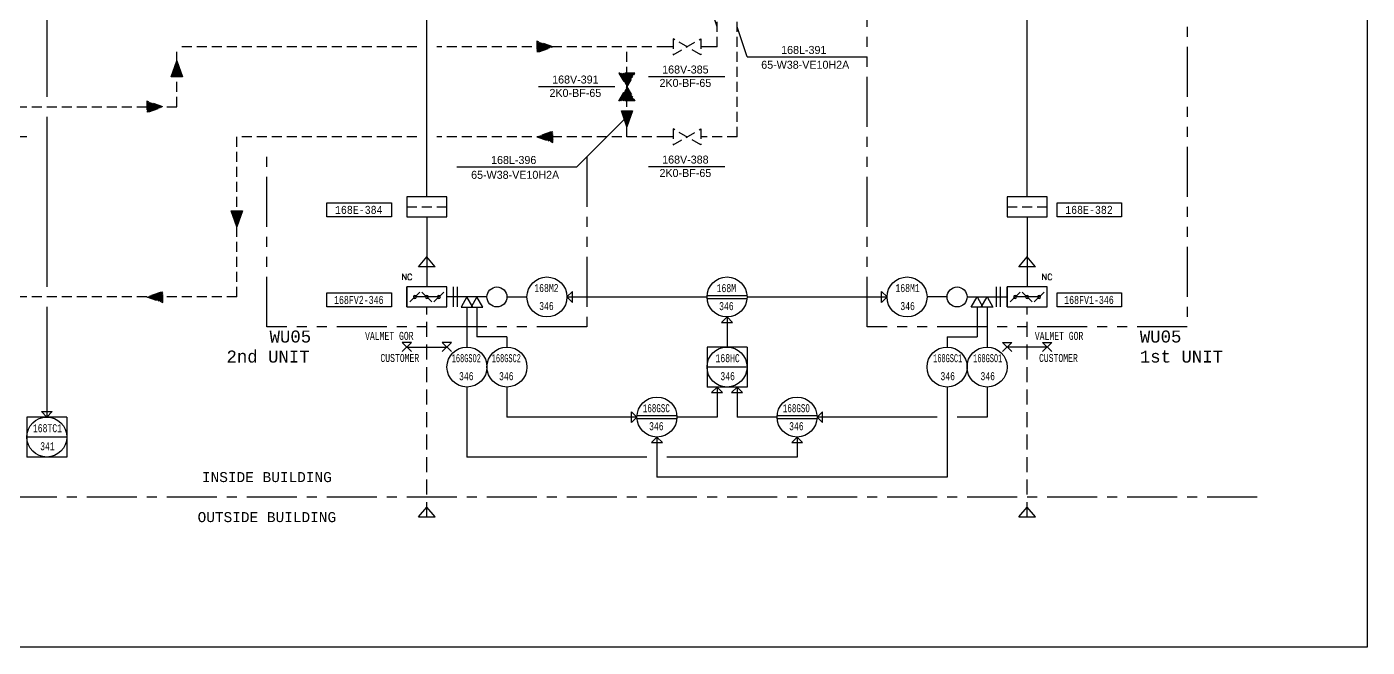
# Model space of a CAD drawing. Extents: x -512 to 738, y -1341 to -930.
# Drawn here: x -77.5 to 257.5, y -1310 to -1155 of the extents above; entities that cross this region are included whole.
import ezdxf
from ezdxf.enums import TextEntityAlignment as Align

# ---------------------------------------------------------------- set-up
doc = ezdxf.new("R2010")
doc.units = 0
doc.header["$MEASUREMENT"] = 0
for name, pattern in [('HIDDEN', [0.375, 0.25, -0.125]), ('LINEA-LINEETTA', [2, 1.25, -0.25, 0.25, -0.25]), ('PHANTOM', [2.5, 1.25, -0.25, 0.25, -0.25, 0.25, -0.25])]:
    doc.linetypes.add(name, pattern=pattern)
doc.layers.get('0').update_dxf_attribs({"linetype": 'CONTINUOUS'})
for name, color, linetype in [('1- DELIVERY LIMITS', 2, 'CONTINUOUS'), ('1-AIR GOR', 3, 'CONTINUOUS'), ('1-BACKPRESSURE GOR', 4, 'BACK_PRESSURE_GOR'), ('1-EQUIPMENT GOR', 7, 'CONTINUOUS'), ('1-FLOW TEXT GOR', 7, 'CONTINUOUS'), ('1-TAG AND INSTRUMENTS GOR', 7, 'CONTINUOUS'), ('1-VALVE TEXT GOR', 7, 'CONTINUOUS'), ('2-AIR CUSTOMER', 107, 'HIDDEN'), ('2-EQUIPMENT CUSTOMER', 240, 'HIDDEN'), ('2-WATER CUSTOMER (DOT)', 222, 'HIDDEN'), ('Pipe ID', 2, 'CONTINUOUS'), ('Revison 03', 7, 'CONTINUOUS')]:
    doc.layers.add(name, color=color, linetype=linetype)
doc.styles.add('ISOR', font='ISOCP.SHX')
doc.styles.add('MONOTXT', font='monotxt')
doc.styles.add('ROMANS', font='romans')
doc.linetypes.add('BACK_PRESSURE_GOR', pattern='A,5,["X",Standard,S=1.5,R=0,X=-0.1,Y=-0.75],1', length=6)
doc.linetypes.add('PID_ELECTBINARY', pattern='A,0.125,-0.0625,0.125,-0.0625,[130,ltypeshp.shx,S=0.1,R=135,X=0,Y=0],0.125,-0.0625,0.125,-0.0625', length=0.75)
pattern_1 = [(135, (-640, -4202.5), (0.176776695, 0.176776695), [])]
pattern_2 = [(135, (-640, -4235), (0.176776695, 0.176776695), [])]
pattern_3 = [(315, (340, 147.5), (-0.176776695, -0.176776695), [])]
pattern_4 = [(315, (365, 110), (-0.176776695, -0.176776695), [])]
pattern_5 = [(225, (-322.5, 135), (0.176776695, -0.176776695), [])]
pattern_6 = [(135, (-542.5, -4195), (0.176776695, 0.176776695), [])]
pattern_7 = [(135, (-542.5, -4187.5), (0.176776695, 0.176776695), [])]

# ---------------------------------------------------------------- blocks, each defined once
blk = doc.blocks.new('LOOPDCS')
for p, q in [((-5, -5), (-5, 5)), ((-5, 5), (5, 5)), ((5, -5), (5, 5)), ((-5, 0), (5, 0)), ((-5, -5), (5, -5))]:
    blk.add_line(p, q)
blk.add_circle((0, 0), 5)
blk = doc.blocks.new('TAG VALVOLA')
blk.add_line((-9.63, 0.06), (9.49, 0.06))
at = {"ltscale": 10}
for tag, p in [('TAG_VALVOLA', (-0.4, 0.83)), ('TIPO_VALVOLA', (-0.4, -2.52))]:
    blk.add_attdef(tag, text='', height=2, dxfattribs=at).set_placement(p, align=Align.CENTER)
blk = doc.blocks.new('Pipeno')
at = {"layer": 'Pipe ID', "style": 'ISOR', "width": 0.8}
blk.add_attdef('PIPEID', text='', height=3, dxfattribs=at).set_placement((0.71, 3.69), align=Align.MIDDLE_CENTER)
at = {"layer": 'Pipe ID', "style": 'ISOR'}
blk.add_attdef('PIPEDATA', text='', height=3, dxfattribs=at).set_placement((1.07, -3.65), align=Align.MIDDLE_CENTER)

msp = doc.modelspace()

# ---------------------------------------------------------------- hatches: boundary and pattern name
at = {"layer": '2-EQUIPMENT CUSTOMER', "ltscale": 10}
h = msp.add_hatch(dxfattribs=at)
h.set_pattern_fill('ANSI31', color=256, scale=2, style=0)
h.set_pattern_definition([(45, (519.65963, -1285.30965), (-0.1767767, 0.1767767), [])])
h.paths.add_polyline_path([(70.5, -1166.54), (72.5, -1170), (74.5, -1166.54)])
h = msp.add_hatch(dxfattribs=at)
h.set_pattern_fill('ANSI31', color=256, scale=2, style=0)
h.set_pattern_definition([(315, (519.65963, -1054.69035), (-0.1767767, -0.1767767), [])])
h.paths.add_polyline_path([(70.5, -1173.46), (72.5, -1170), (74.5, -1173.46)])
at = {"layer": '2-WATER CUSTOMER (DOT)', "linetype": 'Continuous', "ltscale": 10}
h = msp.add_hatch(dxfattribs=at)
h.set_pattern_fill('ANSI31', color=256, scale=2, style=0)
h.set_pattern_definition(pattern_7)
h.paths.add_polyline_path([(54, -1160), (50, -1160), (50, -1158.61)])
h = msp.add_hatch(dxfattribs=at)
h.set_pattern_fill('ANSI31', color=256, scale=2, style=0)
h.set_pattern_definition(pattern_7)
h.paths.add_polyline_path([(50, -1160), (54, -1160), (54, -1160), (50, -1161.39)])
h = msp.add_hatch(dxfattribs=at)
h.set_pattern_fill('ANSI31', color=256, scale=2, style=0)
h.set_pattern_definition(pattern_3)
h.paths.add_polyline_path([(-41.39, -1167.5), (-40, -1163.5), (-40, -1163.5), (-40, -1167.5)])
h = msp.add_hatch(dxfattribs=at)
h.set_pattern_fill('ANSI31', color=256, scale=2, style=0)
h.set_pattern_definition(pattern_3)
h.paths.add_polyline_path([(-40, -1167.5), (-40, -1163.5), (-38.61, -1167.5)])
h = msp.add_hatch(dxfattribs=at)
h.set_pattern_fill('ANSI31', color=256, scale=2, style=0)
h.set_pattern_definition(pattern_1)
h.paths.add_polyline_path([(-43.5, -1175), (-47.5, -1175), (-47.5, -1173.61)])
h = msp.add_hatch(dxfattribs=at)
h.set_pattern_fill('ANSI31', color=256, scale=2, style=0)
h.set_pattern_definition(pattern_1)
h.paths.add_polyline_path([(-47.5, -1175), (-43.5, -1175), (-43.5, -1175), (-47.5, -1176.39)])
h = msp.add_hatch(dxfattribs=at)
h.set_pattern_fill('ANSI31', color=256, scale=2, style=0)
h.set_pattern_definition(pattern_5)
h.paths.add_polyline_path([(72.5, -1180), (72.5, -1180), (71.11, -1176), (72.5, -1176)])
h = msp.add_hatch(dxfattribs=at)
h.set_pattern_fill('ANSI31', color=256, scale=2, style=0)
h.set_pattern_definition(pattern_5)
h.paths.add_polyline_path([(73.89, -1176), (72.5, -1180), (72.5, -1176)])
h = msp.add_hatch(dxfattribs=at)
h.set_pattern_fill('ANSI31', color=256, scale=2, style=0)
h.set_pattern_definition(pattern_6)
h.paths.add_polyline_path([(54, -1182.5), (50, -1182.5), (54, -1181.11)])
h = msp.add_hatch(dxfattribs=at)
h.set_pattern_fill('ANSI31', color=256, scale=2, style=0)
h.set_pattern_definition(pattern_6)
h.paths.add_polyline_path([(50, -1182.5), (54, -1182.5), (54, -1183.89), (50, -1182.5)])
h = msp.add_hatch(dxfattribs=at)
h.set_pattern_fill('ANSI31', color=256, scale=2, style=0)
h.set_pattern_definition(pattern_4)
h.paths.add_polyline_path([(-25, -1205), (-25, -1205), (-26.39, -1201), (-25, -1201)])
h = msp.add_hatch(dxfattribs=at)
h.set_pattern_fill('ANSI31', color=256, scale=2, style=0)
h.set_pattern_definition(pattern_4)
h.paths.add_polyline_path([(-23.61, -1201), (-25, -1205), (-25, -1201)])
h = msp.add_hatch(dxfattribs=at)
h.set_pattern_fill('ANSI31', color=256, scale=2, style=0)
h.set_pattern_definition(pattern_2)
h.paths.add_polyline_path([(-43.5, -1222.5), (-47.5, -1222.5), (-43.5, -1221.11)])
h = msp.add_hatch(dxfattribs=at)
h.set_pattern_fill('ANSI31', color=256, scale=2, style=0)
h.set_pattern_definition(pattern_2)
h.paths.add_polyline_path([(-47.5, -1222.5), (-43.5, -1222.5), (-43.5, -1223.89), (-47.5, -1222.5)])

# ---------------------------------------------------------------- linework, layer by layer
at = {"color": 1, "linetype": 'LINEA-LINEETTA', "ltscale": 10}
msp.add_line((230, -1272.5), (-485, -1272.5), dxfattribs=at)
at = {"color": 1, "ltscale": 10}
msp.add_lwpolyline([(-512.5, -930), (257.5, -930), (257.5, -1310), (-512.5, -1310)], close=True, dxfattribs=at)
at = {"color": 1, "linetype": 'PHANTOM', "ltscale": 10}
for points in [[(212.5, -1135), (212.5, -1230), (132.5, -1230), (132.5, -1075)], [(62.5, -1187.5), (62.5, -1230), (-17.5, -1230), (-17.5, -1187.5)]]:
    msp.add_lwpolyline(points, dxfattribs=at)
at = {"linetype": 'Continuous', "ltscale": 0.4}
for centre, start, end in [((19.5, -1222.5), 0, 180), ((19.5, -1222.5), 180, 0), ((169.5, -1222.5), 0, 180), ((169.5, -1222.5), 180, 0)]:
    msp.add_arc(centre, 0.375, start, end, dxfattribs=at)
at = {"layer": '1- DELIVERY LIMITS', "linetype": 'Continuous', "ltscale": 0.2}
for p, q in [((18.65, -1233.85), (16.35, -1236.15)), ((16.35, -1233.85), (18.65, -1236.15)), ((18.65, -1233.85), (16.35, -1233.85)), ((17.5, -1235), (27.5, -1235)), ((28.65, -1233.85), (26.35, -1236.15)), ((26.35, -1233.85), (28.65, -1236.15)), ((28.65, -1233.85), (26.35, -1233.85)), ((166.35, -1233.85), (168.65, -1236.15)), ((168.65, -1233.85), (166.35, -1236.15)), ((166.35, -1233.85), (168.65, -1233.85)), ((177.5, -1235), (167.5, -1235)), ((176.35, -1233.85), (178.65, -1236.15)), ((178.65, -1233.85), (176.35, -1236.15)), ((176.35, -1233.85), (178.65, -1233.85))]:
    msp.add_line(p, q, dxfattribs=at)
at = {"layer": '1-AIR GOR', "ltscale": 10}
for p, q in [((22.5, -1197.5), (22.5, -1127.5)), ((172.5, -1197.5), (172.5, -1127.5)), ((22.5, -1202.5), (22.5, -1220)), ((172.5, -1202.5), (172.5, -1220))]:
    msp.add_line(p, q, dxfattribs=at)
at = {"layer": '1-AIR GOR', "color": 7, "linetype": 'Continuous', "ltscale": 10}
for p, q in [((20.42, -1214.99), (22.5, -1212.5)), ((24.58, -1214.99), (22.5, -1212.5)), ((170.42, -1214.99), (172.5, -1212.5)), ((174.58, -1214.99), (172.5, -1212.5)), ((24.58, -1214.99), (20.42, -1214.99)), ((174.58, -1214.99), (170.42, -1214.99)), ((20.42, -1277.47), (22.5, -1274.98)), ((20.42, -1277.47), (22.5, -1274.98)), ((24.58, -1277.47), (22.5, -1274.98)), ((24.58, -1277.47), (22.5, -1274.98)), ((170.42, -1277.47), (172.5, -1274.98)), ((170.42, -1277.47), (172.5, -1274.98)), ((174.58, -1277.47), (172.5, -1274.98)), ((174.58, -1277.47), (172.5, -1274.98)), ((20.42, -1277.47), (24.58, -1277.47)), ((20.42, -1277.47), (24.58, -1277.47)), ((170.42, -1277.47), (174.58, -1277.47)), ((170.42, -1277.47), (174.58, -1277.47))]:
    msp.add_line(p, q, dxfattribs=at)
at = {"layer": '1-EQUIPMENT GOR', "color": 7, "linetype": 'HIDDEN', "ltscale": 10}
for p, q in [((17.5, -1200), (27.5, -1200)), ((167.5, -1200), (177.5, -1200))]:
    msp.add_line(p, q, dxfattribs=at)
at = {"layer": '1-EQUIPMENT GOR', "color": 1, "ltscale": 0.4}
for p, q in [((27.5, -1220), (17.5, -1220)), ((17.5, -1220), (17.5, -1225)), ((17.5, -1225), (17.5, -1220)), ((27.5, -1225), (27.5, -1220)), ((177.5, -1220), (167.5, -1220)), ((167.5, -1220), (167.5, -1225)), ((167.5, -1225), (167.5, -1220)), ((177.5, -1225), (177.5, -1220)), ((17.5, -1225), (27.5, -1225)), ((167.5, -1225), (177.5, -1225))]:
    msp.add_line(p, q, dxfattribs=at)
at = {"layer": '1-EQUIPMENT GOR', "linetype": 'Continuous', "ltscale": 0.4}
for p, q in [((20.74, -1221.26), (18.26, -1223.74)), ((23.74, -1223.74), (21.26, -1221.26)), ((26.74, -1221.26), (24.26, -1223.74)), ((170.74, -1221.26), (168.26, -1223.74)), ((173.74, -1223.74), (171.26, -1221.26)), ((176.74, -1221.26), (174.26, -1223.74))]:
    msp.add_line(p, q, dxfattribs=at)
at = {"layer": '1-EQUIPMENT GOR', "color": 1, "linetype": 'Continuous', "ltscale": 0.4}
for p, q in [((25.5, -1222.5), (19.5, -1222.5)), ((175.5, -1222.5), (169.5, -1222.5))]:
    msp.add_line(p, q, dxfattribs=at)
at = {"layer": '1-EQUIPMENT GOR', "color": 7, "linetype": 'Continuous'}
for p, q in [((37.5, -1222.5), (27.5, -1222.5)), ((157.5, -1222.5), (167.5, -1222.5))]:
    msp.add_line(p, q, dxfattribs=at)
at = {"layer": '1-EQUIPMENT GOR', "color": 7}
for p, q in [((29.17, -1225), (29.17, -1220)), ((30.17, -1225), (30.17, -1220)), ((164.83, -1225), (164.83, -1220)), ((165.83, -1225), (165.83, -1220))]:
    msp.add_line(p, q, dxfattribs=at)
at = {"layer": '1-EQUIPMENT GOR'}
for p, q in [((32.5, -1222.5), (31.04, -1225.02)), ((33.96, -1225.02), (32.5, -1222.5)), ((35, -1222.5), (33.54, -1225.02)), ((36.46, -1225.02), (35, -1222.5)), ((158.54, -1225.02), (160, -1222.5)), ((160, -1222.5), (161.46, -1225.02)), ((161.04, -1225.02), (162.5, -1222.5)), ((162.5, -1222.5), (163.96, -1225.02)), ((31.04, -1225.02), (33.96, -1225.02)), ((32.5, -1225.02), (32.5, -1235)), ((33.54, -1225.02), (36.46, -1225.02)), ((35, -1225.02), (35, -1232.5)), ((161.46, -1225.02), (158.54, -1225.02)), ((160, -1225.02), (160, -1232.5)), ((163.96, -1225.02), (161.04, -1225.02)), ((162.5, -1225.02), (162.5, -1235)), ((42.5, -1232.5), (35, -1232.5)), ((42.5, -1232.5), (42.5, -1235)), ((152.5, -1232.5), (152.5, -1235)), ((152.5, -1232.5), (160, -1232.5))]:
    msp.add_line(p, q, dxfattribs=at)
at = {"layer": '1-EQUIPMENT GOR', "color": 7, "ltscale": 0.2}
for p, q in [((42.5, -1222.5), (47.5, -1222.5)), ((152.5, -1222.5), (147.5, -1222.5))]:
    msp.add_line(p, q, dxfattribs=at)
at = {"layer": '1-EQUIPMENT GOR', "color": 1, "ltscale": 10}
for points in [[(17.5, -1202.5), (27.5, -1202.5), (27.5, -1197.5), (17.5, -1197.5)], [(167.5, -1202.5), (177.5, -1202.5), (177.5, -1197.5), (167.5, -1197.5)]]:
    msp.add_lwpolyline(points, close=True, dxfattribs=at)
at = {"layer": '1-EQUIPMENT GOR', "color": 1, "linetype": 'Continuous'}
for centre in [(40, -1222.5), (155, -1222.5)]:
    msp.add_circle(centre, 2.5, dxfattribs=at)
at = {"layer": '1-EQUIPMENT GOR', "linetype": 'Continuous', "ltscale": 0.4}
for centre, start, end in [((22.5, -1222.5), 90, 270), ((22.5, -1222.5), 270, 90), ((25.5, -1222.5), 0, 180), ((25.5, -1222.5), 180, 0), ((172.5, -1222.5), 90, 270), ((172.5, -1222.5), 270, 90), ((175.5, -1222.5), 0, 180), ((175.5, -1222.5), 180, 0)]:
    msp.add_arc(centre, 0.375, start, end, dxfattribs=at)
at = {"layer": '1-FLOW TEXT GOR', "ltscale": 10}
for p, q in [((95, -1155), (92.5, -1147.5)), ((102.5, -1162.5), (100, -1155)), ((102.5, -1162.5), (132.5, -1162.5)), ((72.5, -1177.5), (60, -1190)), ((-77.5, -1182.5), (-105, -1182.5)), ((30, -1190), (60, -1190))]:
    msp.add_line(p, q, dxfattribs=at)
at = {"layer": '1-TAG AND INSTRUMENTS GOR', "linetype": 'PID_ELECTBINARY', "ltscale": 10}
for p, q in [((-72.5, -990), (-72.5, -1172.5)), ((-72.5, -1177.5), (-72.5, -1220)), ((57.5, -1222.5), (92.5, -1222.5)), ((102.5, -1222.5), (137.5, -1222.5)), ((-72.5, -1225), (-72.5, -1252.5)), ((97.5, -1227.5), (97.5, -1235)), ((32.5, -1245), (32.5, -1262.5)), ((42.5, -1245), (42.5, -1252.5)), ((95, -1245), (95, -1252.5)), ((100, -1245), (100, -1252.5)), ((152.5, -1245), (152.5, -1267.5)), ((162.5, -1245), (162.5, -1252.5)), ((75, -1252.5), (42.5, -1252.5)), ((95, -1252.5), (85, -1252.5)), ((110, -1252.5), (100, -1252.5)), ((150, -1252.5), (120, -1252.5)), ((162.5, -1252.5), (155, -1252.5)), ((80, -1257.5), (80, -1267.5)), ((115, -1257.5), (115, -1262.5)), ((77.5, -1262.5), (32.5, -1262.5)), ((115, -1262.5), (82.5, -1262.5)), ((152.5, -1267.5), (80, -1267.5))]:
    msp.add_line(p, q, dxfattribs=at)
at = {"layer": '1-TAG AND INSTRUMENTS GOR', "linetype": 'Continuous', "ltscale": 0.4}
for p, q in [((-2.5, -1199), (13.62, -1199)), ((-2.5, -1202.5), (-2.5, -1199)), ((13.62, -1199), (13.62, -1202.5)), ((180, -1199), (196.12, -1199)), ((180, -1202.5), (180, -1199)), ((196.12, -1199), (196.12, -1202.5)), ((13.62, -1202.5), (-2.5, -1202.5)), ((196.12, -1202.5), (180, -1202.5)), ((-2.5, -1221.5), (13.62, -1221.5)), ((-2.5, -1225), (-2.5, -1221.5)), ((13.62, -1221.5), (13.62, -1225)), ((180, -1221.5), (196.12, -1221.5)), ((180, -1225), (180, -1221.5)), ((196.12, -1221.5), (196.12, -1225)), ((13.62, -1225), (-2.5, -1225)), ((196.12, -1225), (180, -1225))]:
    msp.add_line(p, q, dxfattribs=at)
at = {"layer": '1-TAG AND INSTRUMENTS GOR', "ltscale": 0.2}
for p, q in [((57.5, -1222.5), (58.86, -1221.16)), ((57.5, -1222.5), (58.86, -1223.84)), ((58.86, -1223.84), (58.86, -1221.16)), ((136.14, -1223.84), (136.14, -1221.16)), ((137.5, -1222.5), (136.14, -1221.16)), ((137.5, -1222.5), (136.14, -1223.84)), ((97.5, -1227.5), (96.16, -1228.86)), ((96.16, -1228.86), (98.84, -1228.86)), ((97.5, -1227.5), (98.84, -1228.86)), ((95, -1245), (93.66, -1246.36)), ((95, -1245), (96.34, -1246.36)), ((100, -1245), (98.66, -1246.36)), ((100, -1245), (101.34, -1246.36)), ((93.66, -1246.36), (96.34, -1246.36)), ((98.66, -1246.36), (101.34, -1246.36)), ((-73.84, -1251.14), (-71.16, -1251.14)), ((-72.5, -1252.5), (-73.84, -1251.14)), ((-72.5, -1252.5), (-71.16, -1251.14)), ((73.64, -1253.84), (73.64, -1251.16)), ((75, -1252.5), (73.64, -1251.16)), ((75, -1252.5), (73.64, -1253.84)), ((120, -1252.5), (121.36, -1251.16)), ((120, -1252.5), (121.36, -1253.84)), ((121.36, -1253.84), (121.36, -1251.16)), ((80, -1257.5), (78.66, -1258.86)), ((78.66, -1258.86), (81.34, -1258.86)), ((80, -1257.5), (81.34, -1258.86)), ((115, -1257.5), (113.66, -1258.86)), ((113.66, -1258.86), (116.34, -1258.86)), ((115, -1257.5), (116.34, -1258.86))]:
    msp.add_line(p, q, dxfattribs=at)
at = {"layer": '1-TAG AND INSTRUMENTS GOR', "linetype": 'Continuous'}
for p, q in [((92.51, -1222.15), (102.49, -1222.15)), ((92.51, -1222.85), (102.49, -1222.85)), ((75.01, -1252.15), (84.99, -1252.15)), ((75.01, -1252.85), (84.99, -1252.85)), ((110.01, -1252.15), (119.99, -1252.15)), ((110.01, -1252.85), (119.99, -1252.85))]:
    msp.add_line(p, q, dxfattribs=at)
at = {"layer": '1-TAG AND INSTRUMENTS GOR', "color": 1, "linetype": 'Continuous'}
for centre in [(52.5, -1222.5), (97.5, -1222.5), (142.5, -1222.5), (32.5, -1240), (42.5, -1240), (152.5, -1240), (162.5, -1240), (80, -1252.5), (115, -1252.5)]:
    msp.add_circle(centre, 5, dxfattribs=at)
at = {"layer": '2-AIR CUSTOMER', "ltscale": 15}
for p, q in [((22.5, -1277.5), (22.5, -1225)), ((172.5, -1277.5), (172.5, -1225))]:
    msp.add_line(p, q, dxfattribs=at)
at = {"layer": '2-EQUIPMENT CUSTOMER', "ltscale": 10}
for p, q in [((90.96, -1162), (84.04, -1158)), ((84.04, -1162), (90.96, -1158)), ((84.04, -1158), (84.04, -1162)), ((90.96, -1158), (90.96, -1162)), ((74.5, -1166.54), (70.5, -1166.54)), ((70.5, -1173.46), (74.5, -1166.54)), ((70.5, -1166.54), (74.5, -1173.46)), ((74.5, -1173.46), (70.5, -1173.46)), ((90.96, -1184.5), (84.04, -1180.5)), ((84.04, -1184.5), (90.96, -1180.5)), ((84.04, -1180.5), (84.04, -1184.5)), ((90.96, -1180.5), (90.96, -1184.5))]:
    msp.add_line(p, q, dxfattribs=at)
at = {"layer": '2-WATER CUSTOMER (DOT)', "ltscale": 10}
for p, q in [((95, -1160), (95, -1120)), ((100, -1182.5), (100, -1130)), ((-40, -1175), (-40, -1160)), ((20, -1160), (-40, -1160)), ((82.5, -1160), (25, -1160)), ((72.5, -1182.5), (72.5, -1160)), ((84.04, -1160), (82.5, -1160)), ((92.5, -1160), (90.96, -1160)), ((95, -1160), (92.5, -1160)), ((72.5, -1166.54), (72.5, -1165)), ((-155, -1175), (-40, -1175)), ((72.5, -1175), (72.5, -1173.46)), ((-25, -1222.5), (-25, -1182.5)), ((20, -1182.5), (-25, -1182.5)), ((82.5, -1182.5), (25, -1182.5)), ((84.04, -1182.5), (82.5, -1182.5)), ((92.5, -1182.5), (90.96, -1182.5)), ((100, -1182.5), (92.5, -1182.5)), ((-25, -1222.5), (-230, -1222.5))]:
    msp.add_line(p, q, dxfattribs=at)
at = {"layer": '2-WATER CUSTOMER (DOT)', "ltscale": 10, "flags": 128}
for points in [[(54, -1160), (50, -1158.61), (50, -1161.39)], [(-43.5, -1175), (-47.5, -1173.61), (-47.5, -1176.39)], [(50, -1182.5), (54, -1183.89), (54, -1181.11)], [(-47.5, -1222.5), (-43.5, -1223.89), (-43.5, -1221.11)]]:
    msp.add_lwpolyline(points, close=True, dxfattribs=at)
at = {"layer": '2-WATER CUSTOMER (DOT)', "linetype": 'Continuous', "ltscale": 10, "flags": 128}
for points in [[(-40, -1163.5), (-38.61, -1167.5), (-41.39, -1167.5)], [(72.5, -1180), (71.11, -1176), (73.89, -1176)], [(-25, -1205), (-26.39, -1201), (-23.61, -1201)]]:
    msp.add_lwpolyline(points, close=True, dxfattribs=at)

# ---------------------------------------------------------------- block references
at = {"layer": '1-TAG AND INSTRUMENTS GOR', "rotation": 180}
for p in [(97.5, -1240), (-72.5, -1257.5)]:
    msp.add_blockref('LOOPDCS', p, dxfattribs=at)
at = {"layer": '1-VALVE TEXT GOR', "ltscale": 10}
for p, values in [((87.5, -1167.5), {'TAG_VALVOLA': '168V-385', 'TIPO_VALVOLA': '2K0-BF-65'}), ((60, -1170), {'TAG_VALVOLA': '168V-391', 'TIPO_VALVOLA': '2K0-BF-65'}), ((87.5, -1190), {'TAG_VALVOLA': '168V-388', 'TIPO_VALVOLA': '2K0-BF-65'})]:
    msp.add_blockref('TAG VALVOLA', p, dxfattribs=at).add_auto_attribs(values)
at = {"layer": 'Revison 03'}
ref = msp.add_blockref('Pipeno', (115.98, -1166.07), dxfattribs=at)
ref.add_attrib('PIPEID', '168L-391', dxfattribs={"layer": 'Pipe ID', "color": 7, "height": 2}).set_placement((116.69, -1162.38), align=Align.BOTTOM_CENTER)
ref.add_attrib('PIPEDATA', '65-W38-VE10H2A', dxfattribs={"layer": 'Pipe ID', "color": 7, "height": 2}).set_placement((117.05, -1166.08), align=Align.BOTTOM_CENTER)
ref = msp.add_blockref('Pipeno', (43.48, -1193.57), dxfattribs=at)
ref.add_attrib('PIPEID', '168L-396', dxfattribs={"layer": 'Pipe ID', "color": 7, "height": 2}).set_placement((44.19, -1189.88), align=Align.BOTTOM_CENTER)
ref.add_attrib('PIPEDATA', '65-W38-VE10H2A', dxfattribs={"layer": 'Pipe ID', "color": 7, "height": 2}).set_placement((44.55, -1193.58), align=Align.BOTTOM_CENTER)

# ---------------------------------------------------------------- texts
at = {"layer": '1- DELIVERY LIMITS', "linetype": 'Continuous', "style": 'MONOTXT', "width": 0.7}
for p in [(7.04, -1233.82), (174.43, -1233.82)]:
    msp.add_text('VALMET GOR', height=2, dxfattribs=at).set_placement(p, align=Align.BOTTOM_LEFT)
for p in [(20.57, -1239.34), (185.17, -1239.34)]:
    msp.add_text('CUSTOMER', height=2, dxfattribs=at).set_placement(p, align=Align.BOTTOM_RIGHT)
at = {"layer": '1-AIR GOR', "color": 1, "ltscale": 0.4, "style": 'MONOTXT'}
for s, p in [('WU05', (-16.82, -1233.88)), ('WU05', (200.68, -1233.88)), ('1st UNIT', (200.68, -1238.88))]:
    msp.add_text(s, height=3, dxfattribs=at).set_placement(p)
msp.add_text('2nd UNIT', height=3, dxfattribs=at).set_placement((-6.82, -1238.88), align=Align.RIGHT)
for s, p in [('INSIDE BUILDING', (-17.5, -1267.5)), ('OUTSIDE BUILDING', (-17.5, -1277.5))]:
    msp.add_text(s, height=2.5, dxfattribs=at).set_placement(p, align=Align.MIDDLE_CENTER)
at = {"layer": '1-BACKPRESSURE GOR', "color": 7, "linetype": 'Continuous', "style": 'ROMANS'}
for p in [(17.5, -1217.5), (177.5, -1217.5)]:
    msp.add_text('NC', height=1.5, dxfattribs=at).set_placement(p, align=Align.MIDDLE_CENTER)
at = {"layer": '1-TAG AND INSTRUMENTS GOR', "ltscale": 0.4, "style": 'MONOTXT'}
for s, width, p, p2 in [(' 168E-384 ', 0.743393, (-1.97, -1201.74), (12.9, -1201.74)), (' 168E-382 ', 0.743393, (180.53, -1201.74), (195.4, -1201.74)), (' 168FV2-346 ', 0.619494, (-1.97, -1224.24), (12.9, -1224.24)), (' 168FV1-346 ', 0.619494, (180.53, -1224.24), (195.4, -1224.24))]:
    msp.add_text(s, height=2, dxfattribs=dict(at, width=width)).set_placement(p, p2, align=Align.FIT)
at = {"layer": '1-TAG AND INSTRUMENTS GOR', "linetype": 'Continuous', "style": 'MONOTXT'}
for s, width, p in [('168M2', 0.7, (52.37, -1220.27)), ('168M', 0.7, (97.34, -1220.29)), ('168M1', 0.7, (142.63, -1220.27)), ('346', 0.7, (52.37, -1224.77)), ('346', 0.7, (97.34, -1224.79)), ('346', 0.7, (142.63, -1224.77)), ('168GSO2', 0.6, (32.34, -1237.79)), ('168GSC2', 0.6, (42.34, -1237.79)), ('168HC', 0.7, (97.66, -1237.79)), ('168GSC1', 0.6, (152.66, -1237.79)), ('168GSO1', 0.6, (162.66, -1237.79)), ('346', 0.7, (32.34, -1242.29)), ('346', 0.7, (42.34, -1242.29)), ('346', 0.7, (97.66, -1242.29)), ('346', 0.7, (152.66, -1242.29)), ('346', 0.7, (162.66, -1242.29)), ('168GSC', 0.65, (79.84, -1250.29)), ('168GSO', 0.65, (114.84, -1250.29)), ('168TC1', 0.7, (-72.34, -1255.29)), ('346', 0.7, (79.84, -1254.79)), ('346', 0.7, (114.84, -1254.79)), ('341', 0.7, (-72.34, -1259.79))]:
    msp.add_text(s, height=2, dxfattribs=dict(at, width=width)).set_placement(p, align=Align.MIDDLE_CENTER)

doc.saveas('drawing.dxf')
